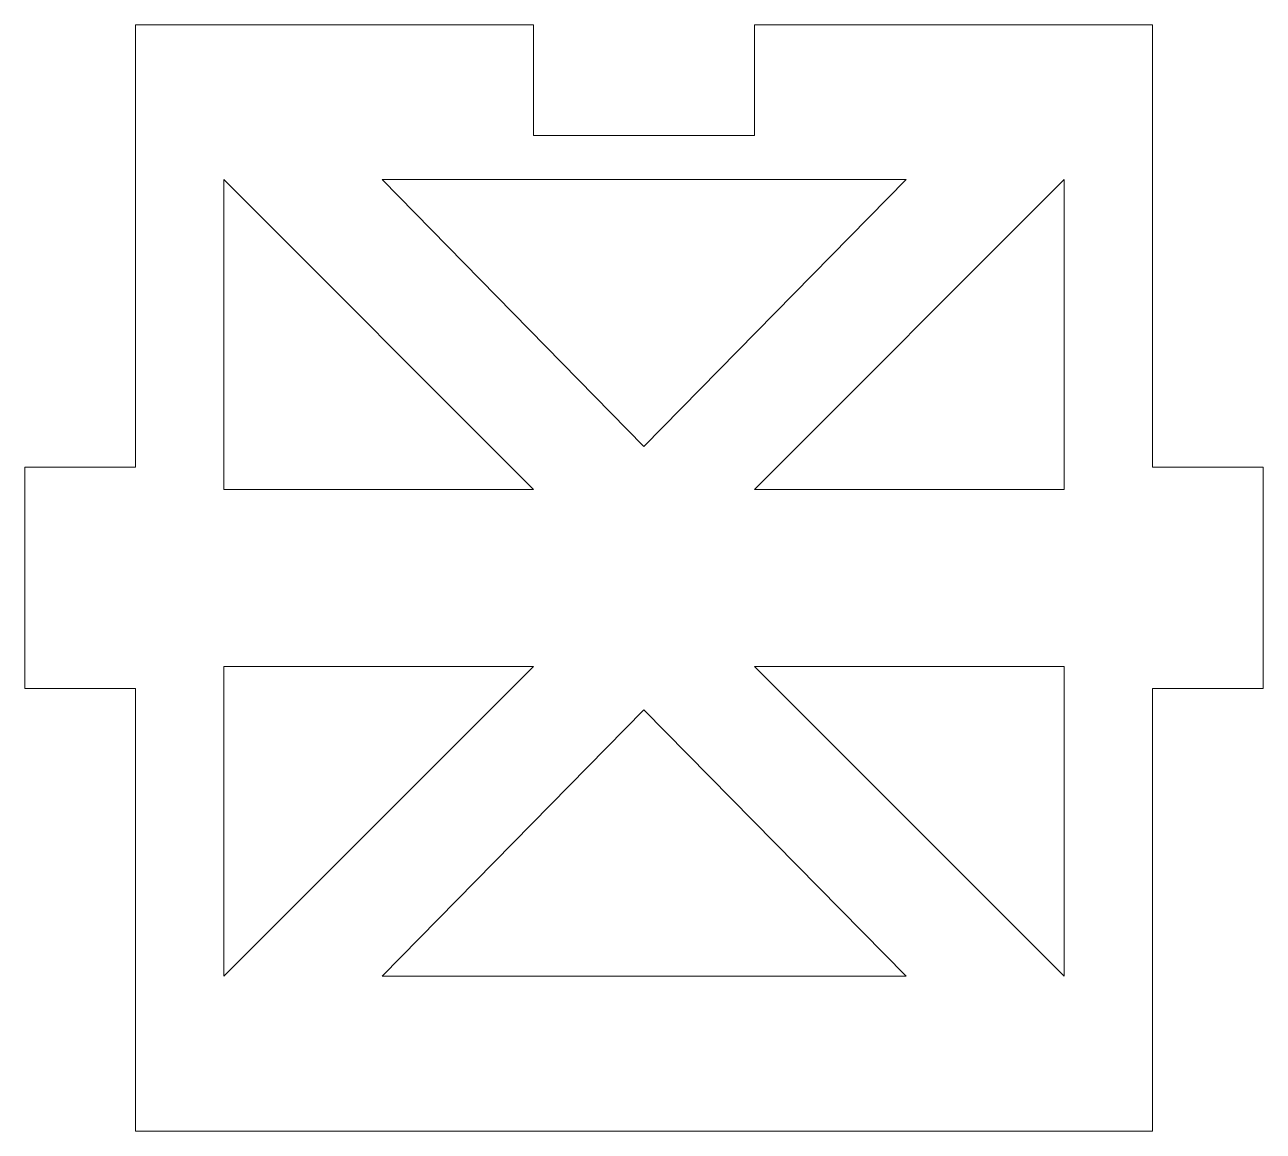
# Model space of a CAD drawing. Header units: inches. Extents: x 1.96 to 3.36, y 5.99 to 7.24.
import ezdxf

# ---------------------------------------------------------------- set-up
doc = ezdxf.new("R2010")
doc.units = ezdxf.units.IN
doc.header["$MEASUREMENT"] = 0

msp = doc.modelspace()

# ---------------------------------------------------------------- linework, layer by layer
at = {"color": 7, "linetype": 'Continuous', "lineweight": 15}
for p, q in [((2.5346, 7.2379), (2.0846, 7.2379)), ((2.0846, 7.2379), (2.0846, 6.7379)), ((2.5346, 7.1129), (2.5346, 7.2379)), ((2.7846, 7.2379), (2.7846, 7.1129)), ((3.2346, 7.2379), (2.7846, 7.2379)), ((3.2346, 6.7379), (3.2346, 7.2379)), ((2.7846, 7.1129), (2.5346, 7.1129)), ((2.5346, 6.7129), (2.1846, 7.0629)), ((2.1846, 7.0629), (2.1846, 6.7129)), ((2.9558, 7.0629), (2.3635, 7.0629)), ((2.3635, 7.0629), (2.6596, 6.7616)), ((2.6596, 6.7616), (2.9558, 7.0629)), ((3.1346, 7.0629), (2.7846, 6.7129)), ((3.1346, 6.7129), (3.1346, 7.0629)), ((1.9596, 6.7379), (1.9596, 6.4879)), ((2.0846, 6.7379), (1.9596, 6.7379)), ((3.3596, 6.7379), (3.2346, 6.7379)), ((3.3596, 6.4879), (3.3596, 6.7379)), ((2.1846, 6.7129), (2.5346, 6.7129)), ((2.7846, 6.7129), (3.1346, 6.7129)), ((2.1846, 6.1629), (2.5346, 6.5129)), ((2.5346, 6.5129), (2.1846, 6.5129)), ((2.1846, 6.5129), (2.1846, 6.1629)), ((2.7846, 6.5129), (3.1346, 6.1629)), ((3.1346, 6.5129), (2.7846, 6.5129)), ((3.1346, 6.1629), (3.1346, 6.5129)), ((1.9596, 6.4879), (2.0846, 6.4879)), ((2.0846, 6.4879), (2.0846, 5.9879)), ((3.2346, 6.4879), (3.3596, 6.4879)), ((3.2346, 5.9879), (3.2346, 6.4879)), ((2.6596, 6.4641), (2.3635, 6.1629)), ((2.9558, 6.1629), (2.6596, 6.4641)), ((2.3635, 6.1629), (2.9558, 6.1629)), ((2.0846, 5.9879), (3.2346, 5.9879))]:
    msp.add_line(p, q, dxfattribs=at)

doc.saveas('drawing.dxf')
